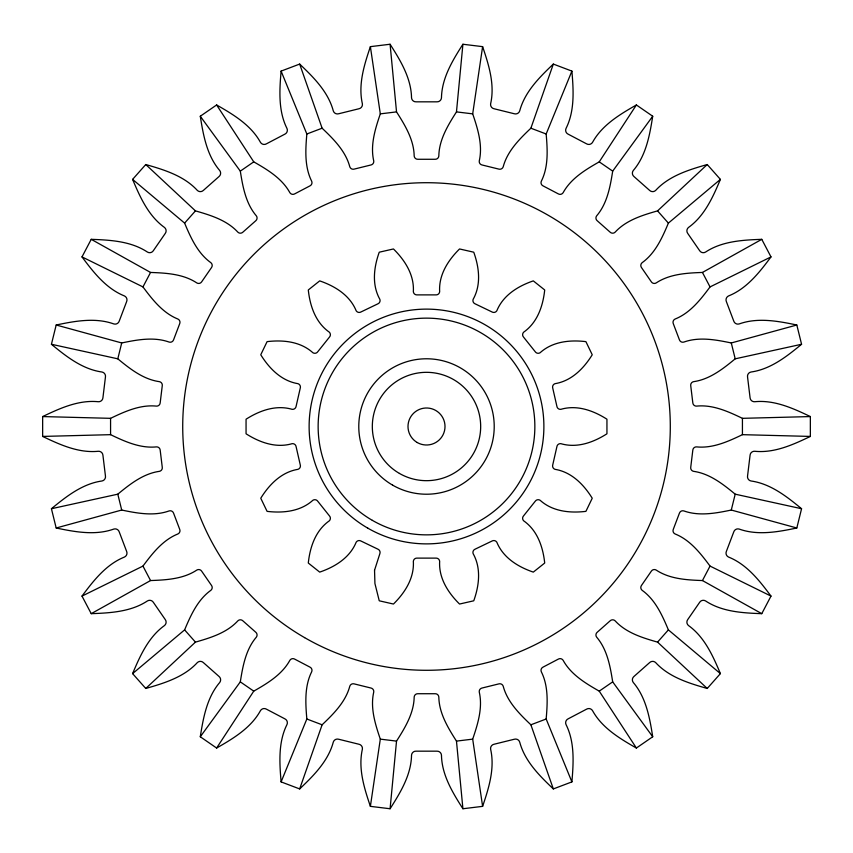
<?xml version="1.0" encoding="UTF-8"?>
<svg xmlns="http://www.w3.org/2000/svg" width="853" height="853" viewBox="0 0 853 853"><rect width="100%" height="100%" fill="white"/><g stroke="black" fill="none" stroke-linecap="round" stroke-linejoin="round"><path stroke-width="1.28" d="M281.106 71.108C279.485 90.183 278.142 110.794 286.96 128.419A4.308 4.308 0 0 1 284.891 134.145L266.339 143.88A4.308 4.308 0 0 1 260.453 142.334C250.953 125.06 233.232 114.462 216.619 104.962L200.284 116.232C203.27 135.147 206.906 155.47 219.679 170.472A4.308 4.308 0 0 1 219.04 176.528L203.355 190.422A4.308 4.308 0 0 1 197.267 190.336C183.917 175.835 164.171 169.779 145.767 164.533L132.599 179.386C140.031 197.032 148.422 215.894 164.426 227.41A4.308 4.308 0 0 1 165.247 233.445L153.348 250.686A4.308 4.308 0 0 1 147.409 252.051C130.978 241.175 110.357 240.013 91.228 239.33L82.005 256.902C93.435 272.256 106.103 288.57 124.389 295.916A4.308 4.308 0 0 1 126.639 301.567L119.207 321.165A4.308 4.308 0 0 1 113.769 323.916C95.205 317.284 74.915 321.091 56.181 325.004L51.425 344.271C66.203 356.447 82.4 369.253 101.923 372.004A4.308 4.308 0 0 1 105.452 376.962L102.925 397.765A4.308 4.308 0 0 1 98.308 401.731C78.7 399.737 59.913 408.299 42.65 416.573L42.65 436.427C59.913 444.701 78.7 453.263 98.308 451.269A4.308 4.308 0 0 1 102.925 455.235L105.452 476.038A4.308 4.308 0 0 1 101.923 480.996C82.4 483.747 66.203 496.553 51.425 508.729L56.181 527.996C74.915 531.909 95.205 535.716 113.769 529.084A4.308 4.308 0 0 1 119.207 531.835L126.639 551.433A4.308 4.308 0 0 1 124.389 557.084C106.103 564.43 93.435 580.744 82.005 596.098L91.228 613.67C110.357 612.987 130.978 611.825 147.409 600.949A4.308 4.308 0 0 1 153.348 602.314L165.247 619.555A4.308 4.308 0 0 1 164.426 625.59C148.422 637.106 140.031 655.968 132.599 673.614L145.767 688.467C164.171 683.221 183.917 677.165 197.267 662.664A4.308 4.308 0 0 1 203.355 662.578L219.04 676.472A4.308 4.308 0 0 1 219.679 682.528C206.906 697.53 203.27 717.853 200.284 736.768L216.619 748.038C233.232 738.538 250.953 727.94 260.453 710.666A4.308 4.308 0 0 1 266.339 709.12L284.891 718.855A4.308 4.308 0 0 1 286.96 724.581C278.142 742.206 279.485 762.817 281.106 781.892L299.67 788.929C313.531 775.729 328.192 761.185 333.278 742.142A4.308 4.308 0 0 1 338.63 739.231L358.974 744.253A4.308 4.308 0 0 1 362.354 749.318C358.015 768.542 364.242 788.225 370.383 806.352L390.088 808.751C400.388 792.618 411.146 774.993 411.53 755.278A4.308 4.308 0 0 1 416.019 751.173L436.981 751.173A4.308 4.308 0 0 1 441.47 755.278C441.854 774.993 452.612 792.618 462.912 808.751L482.617 806.352C488.758 788.225 494.985 768.542 490.646 749.318A4.308 4.308 0 0 1 494.026 744.253L514.37 739.231A4.308 4.308 0 0 1 519.722 742.142C524.808 761.185 539.469 775.729 553.33 788.929L571.894 781.892C573.515 762.817 574.858 742.206 566.04 724.581A4.308 4.308 0 0 1 568.109 718.855L586.661 709.12A4.308 4.308 0 0 1 592.547 710.666C602.047 727.94 619.768 738.538 636.381 748.038L652.716 736.768C649.73 717.853 646.094 697.53 633.321 682.528A4.308 4.308 0 0 1 633.96 676.472L649.645 662.578A4.308 4.308 0 0 1 655.733 662.664C669.083 677.165 688.829 683.221 707.233 688.467L720.401 673.614C712.969 655.968 704.578 637.106 688.574 625.59A4.308 4.308 0 0 1 687.753 619.555L699.652 602.314A4.308 4.308 0 0 1 705.591 600.949C722.022 611.825 742.643 612.987 761.772 613.67L770.995 596.098C759.565 580.744 746.897 564.43 728.611 557.084A4.308 4.308 0 0 1 726.361 551.433L733.793 531.835A4.308 4.308 0 0 1 739.231 529.084C757.795 535.716 778.085 531.909 796.819 527.996L801.575 508.729C786.797 496.553 770.6 483.747 751.077 480.996A4.308 4.308 0 0 1 747.548 476.038L750.075 455.235A4.308 4.308 0 0 1 754.692 451.269C774.3 453.263 793.087 444.701 810.35 436.427L810.35 416.573C793.087 408.299 774.3 399.737 754.692 401.731A4.308 4.308 0 0 1 750.075 397.765L747.548 376.962A4.308 4.308 0 0 1 751.077 372.004C770.6 369.253 786.797 356.447 801.575 344.271L796.819 325.004C778.085 321.091 757.795 317.284 739.231 323.916A4.308 4.308 0 0 1 733.793 321.165L726.361 301.567A4.308 4.308 0 0 1 728.611 295.916C746.897 288.57 759.565 272.256 770.995 256.902L761.772 239.33C742.643 240.013 722.022 241.175 705.591 252.051A4.308 4.308 0 0 1 699.652 250.686L687.753 233.445A4.308 4.308 0 0 1 688.574 227.41C704.578 215.894 712.969 197.032 720.401 179.386L707.233 164.533C688.829 169.779 669.083 175.835 655.733 190.336A4.308 4.308 0 0 1 649.645 190.422L633.96 176.528A4.308 4.308 0 0 1 633.321 170.472C646.094 155.47 649.73 135.147 652.716 116.232L636.381 104.962C619.768 114.462 602.047 125.06 592.547 142.334A4.308 4.308 0 0 1 586.661 143.88L568.109 134.145A4.308 4.308 0 0 1 566.04 128.419C574.858 110.794 573.515 90.183 571.894 71.108L553.33 64.071C539.469 77.271 524.808 91.815 519.722 110.858A4.308 4.308 0 0 1 514.37 113.769L494.026 108.747A4.308 4.308 0 0 1 490.646 103.682C494.985 84.458 488.758 64.775 482.617 46.648L462.912 44.249C452.612 60.382 441.854 78.007 441.47 97.722A4.308 4.308 0 0 1 436.981 101.827L416.019 101.827A4.308 4.308 0 0 1 411.53 97.722C411.146 78.007 400.388 60.382 390.088 44.249L370.383 46.648C364.242 64.775 358.015 84.458 362.354 103.682A4.308 4.308 0 0 1 358.974 108.747L338.63 113.769A4.308 4.308 0 0 1 333.278 110.858C328.192 91.815 313.531 77.271 299.67 64.071L281.106 71.108L306.835 133.996C305.502 149.701 304.393 166.655 311.654 181.167A3.54 3.54 0 0 1 309.948 185.879L294.68 193.887A3.54 3.54 0 0 1 289.828 192.618C282.012 178.405 267.437 169.672 253.757 161.857L216.619 104.962M571.894 781.892L546.165 719.004C547.498 703.298 548.607 686.345 541.346 671.833A3.54 3.54 0 0 1 543.052 667.121L558.32 659.113A3.54 3.54 0 0 1 563.172 660.382C570.988 674.595 585.563 683.328 599.243 691.143L636.381 748.038M390.088 808.751L396.528 741.108C405.004 727.833 413.865 713.321 414.174 697.104A3.54 3.54 0 0 1 417.874 693.724L435.126 693.724A3.54 3.54 0 0 1 438.826 697.104C439.135 713.321 447.996 727.833 456.472 741.108L462.912 808.751M390.088 44.249L396.528 111.892C405.004 125.167 413.865 139.679 414.174 155.896A3.54 3.54 0 0 0 417.874 159.276L435.126 159.276A3.54 3.54 0 0 0 438.826 155.896C439.135 139.679 447.996 125.167 456.472 111.892L462.912 44.249M370.383 806.352L380.31 739.135C375.256 724.218 370.127 708.011 373.71 692.188A3.54 3.54 0 0 0 370.916 688.019L354.176 683.893A3.54 3.54 0 0 0 349.773 686.292C345.582 701.966 333.523 713.929 322.114 724.794L299.67 788.929M553.33 64.071L530.886 128.206C519.477 139.071 507.418 151.034 503.227 166.708A3.54 3.54 0 0 1 498.824 169.107L482.084 164.981A3.54 3.54 0 0 1 479.29 160.812C482.873 144.989 477.744 128.782 472.69 113.865L482.617 46.648M200.284 736.768L240.311 681.867C242.774 666.3 245.76 649.57 256.284 637.223A3.54 3.54 0 0 0 255.751 632.233L242.838 620.803A3.54 3.54 0 0 0 237.827 620.877C226.845 632.809 210.595 637.799 195.444 642.117L145.767 688.467M652.716 116.232L612.689 171.133C610.226 186.7 607.24 203.43 596.716 215.777A3.54 3.54 0 0 0 597.249 220.767L610.162 232.197A3.54 3.54 0 0 0 615.173 232.123C626.155 220.191 642.405 215.201 657.556 210.883L707.233 164.533M42.65 416.573L110.57 418.333C124.783 411.519 140.244 404.471 156.387 406.113A3.54 3.54 0 0 0 160.183 402.851L162.262 385.727A3.54 3.54 0 0 0 159.351 381.654C143.293 379.382 129.955 368.837 117.799 358.825L121.712 342.959C137.13 339.75 153.828 336.604 169.107 342.064A3.54 3.54 0 0 0 173.585 339.803L179.695 323.682A3.54 3.54 0 0 0 177.851 319.022C162.795 312.976 152.378 299.552 142.963 286.917L82.005 256.902M770.995 596.098L710.037 566.083C700.622 553.448 690.205 540.024 675.149 533.978A3.54 3.54 0 0 1 673.305 529.318L679.414 513.197A3.54 3.54 0 0 1 683.893 510.936C699.172 516.396 715.87 513.25 731.288 510.041L735.201 494.175C723.045 484.163 709.707 473.618 693.649 471.346A3.54 3.54 0 0 1 690.738 467.273L692.817 450.149A3.54 3.54 0 0 1 696.613 446.887C712.756 448.529 728.217 441.481 742.43 434.667L810.35 436.427M370.383 46.648L380.31 113.865C375.256 128.782 370.127 144.989 373.71 160.812A3.54 3.54 0 0 1 370.916 164.981L354.176 169.107A3.54 3.54 0 0 1 349.773 166.708C345.582 151.034 333.523 139.071 322.114 128.206L299.67 64.071M482.617 806.352L472.69 739.135C477.744 724.218 482.873 708.011 479.29 692.188A3.54 3.54 0 0 1 482.084 688.019L498.824 683.893A3.54 3.54 0 0 1 503.227 686.292C507.418 701.966 519.477 713.929 530.886 724.794L553.33 788.929M281.106 781.892L306.835 719.004C305.502 703.298 304.393 686.345 311.654 671.833A3.54 3.54 0 0 0 309.948 667.121L294.68 659.113A3.54 3.54 0 0 0 289.828 660.382C282.012 674.595 267.437 683.328 253.757 691.143L216.619 748.038M636.381 104.962L599.243 161.857C585.563 169.672 570.988 178.405 563.172 192.618A3.54 3.54 0 0 1 558.32 193.887L543.052 185.879A3.54 3.54 0 0 1 541.346 181.167C548.607 166.655 547.498 149.701 546.165 133.996L571.894 71.108M132.599 673.614L184.611 629.887C190.72 615.365 197.629 599.84 210.798 590.361A3.54 3.54 0 0 0 211.48 585.393L201.681 571.201A3.54 3.54 0 0 0 196.798 570.081C183.267 579.038 166.303 579.987 150.554 580.552L91.228 613.67M720.401 179.386L668.389 223.113C662.28 237.635 655.371 253.16 642.202 262.639A3.54 3.54 0 0 0 641.52 267.607L651.319 281.799A3.54 3.54 0 0 0 656.202 282.919C669.733 273.962 686.697 273.013 702.445 272.448L761.772 239.33M142.963 286.917L150.554 272.448C166.303 273.013 183.267 273.962 196.798 282.919A3.54 3.54 0 0 0 201.681 281.799L211.48 267.607A3.54 3.54 0 0 0 210.798 262.639C197.629 253.16 190.72 237.635 184.611 223.113L132.599 179.386M720.401 673.614L668.389 629.887C662.28 615.365 655.371 599.84 642.202 590.361A3.54 3.54 0 0 1 641.52 585.393L651.319 571.201A3.54 3.54 0 0 1 656.202 570.081C669.733 579.038 686.697 579.987 702.445 580.552L710.037 566.083M82.005 596.098L142.963 566.083C152.378 553.448 162.795 540.024 177.851 533.978A3.54 3.54 0 0 0 179.695 529.318L173.585 513.197A3.54 3.54 0 0 0 169.107 510.936C153.828 516.396 137.13 513.25 121.712 510.041L56.181 527.996M770.995 256.902L710.037 286.917C700.622 299.552 690.205 312.976 675.149 319.022A3.54 3.54 0 0 0 673.305 323.682L679.414 339.803A3.54 3.54 0 0 0 683.893 342.064C699.172 336.604 715.87 339.75 731.288 342.959L796.819 325.004M184.611 223.113L195.444 210.883C210.595 215.201 226.845 220.191 237.827 232.123A3.54 3.54 0 0 0 242.838 232.197L255.751 220.767A3.54 3.54 0 0 0 256.284 215.777C245.76 203.43 242.774 186.7 240.311 171.133L200.284 116.232M652.716 736.768L612.689 681.867C610.226 666.3 607.24 649.57 596.716 637.223A3.54 3.54 0 0 1 597.249 632.233L610.162 620.803A3.54 3.54 0 0 1 615.173 620.877C626.155 632.809 642.405 637.799 657.556 642.117L668.389 629.887M51.425 508.729L117.799 494.175C129.955 484.163 143.293 473.618 159.351 471.346A3.54 3.54 0 0 0 162.262 467.273L160.183 450.149A3.54 3.54 0 0 0 156.387 446.887C140.244 448.529 124.783 441.481 110.57 434.667L42.65 436.427M801.575 344.271L735.201 358.825C723.045 368.837 709.707 379.382 693.649 381.654A3.54 3.54 0 0 0 690.738 385.727L692.817 402.851A3.54 3.54 0 0 0 696.613 406.113C712.756 404.471 728.217 411.519 742.43 418.333L810.35 416.573M240.311 171.133L253.757 161.857M599.243 691.143L612.689 681.867M306.835 133.996L322.114 128.206M530.886 724.794L546.165 719.004M380.31 113.865L396.528 111.892M456.472 741.108L472.69 739.135M456.472 111.892L472.69 113.865M380.31 739.135L396.528 741.108M51.425 344.271L117.799 358.825M735.201 494.175L801.575 508.729M56.181 325.004L121.712 342.959M731.288 510.041L796.819 527.996M530.886 128.206L546.165 133.996M306.835 719.004L322.114 724.794M91.228 239.33L150.554 272.448M702.445 580.552L761.772 613.67M599.243 161.857L612.689 171.133M240.311 681.867L253.757 691.143M145.767 164.533L195.444 210.883M657.556 642.117L707.233 688.467M657.556 210.883L668.389 223.113M184.611 629.887L195.444 642.117M702.445 272.448L710.037 286.917M142.963 566.083L150.554 580.552M731.288 342.959L735.201 358.825M117.799 494.175L121.712 510.041M742.43 418.333L742.43 434.667M110.57 418.333L110.57 434.667M374.542 570.252L374.925 583.516L379.244 600.8L393.457 604.041C404.908 592.739 414.377 578.089 413.342 561.306A3.54 3.54 0 0 1 417.213 558.118L435.787 558.118A3.54 3.54 0 0 1 439.658 561.306C438.623 578.089 448.092 592.739 459.543 604.041L473.756 600.8C479.173 585.638 481.348 568.333 473.138 553.661A3.54 3.54 0 0 1 475.238 549.108L491.978 541.058A3.54 3.54 0 0 1 496.841 542.241C503.195 557.809 518.08 566.904 533.306 572.118L544.704 563.033C542.998 547.029 537.454 530.491 523.689 520.831A3.54 3.54 0 0 1 523.614 515.82L535.194 501.308A3.54 3.54 0 0 1 540.098 500.263C552.573 511.533 569.932 513.261 585.915 511.363L592.238 498.227C583.761 484.547 571.585 472.05 554.994 469.321A3.54 3.54 0 0 1 552.755 464.842L556.881 446.737A3.54 3.54 0 0 1 560.847 443.667C576.98 448.411 593.368 442.44 606.941 433.793L606.941 419.207C593.368 410.56 576.98 404.589 560.847 409.333A3.54 3.54 0 0 1 556.881 406.263L552.755 388.158A3.54 3.54 0 0 1 554.994 383.679C571.585 380.95 583.761 368.453 592.238 354.773L585.915 341.637C569.932 339.739 552.573 341.467 540.098 352.737A3.54 3.54 0 0 1 535.194 351.692L523.614 337.18A3.54 3.54 0 0 1 523.689 332.169C537.454 322.509 542.998 305.971 544.704 289.967L533.306 280.882C518.08 286.096 503.195 295.191 496.841 310.759A3.54 3.54 0 0 1 491.978 311.942L475.238 303.892A3.54 3.54 0 0 1 473.138 299.339C481.348 284.667 479.173 267.362 473.756 252.2L459.543 248.959C448.092 260.261 438.623 274.911 439.658 291.694A3.54 3.54 0 0 1 435.787 294.882L417.213 294.882A3.54 3.54 0 0 1 413.342 291.694C414.377 274.911 404.908 260.261 393.457 248.959L379.244 252.2C373.827 267.362 371.652 284.667 379.862 299.339A3.54 3.54 0 0 1 377.762 303.892L361.022 311.942A3.54 3.54 0 0 1 356.159 310.759C349.805 295.191 334.92 286.096 319.694 280.882L308.296 289.967C310.002 305.971 315.546 322.509 329.311 332.169A3.54 3.54 0 0 1 329.386 337.18L317.806 351.692A3.54 3.54 0 0 1 312.902 352.737C300.427 341.467 283.068 339.739 267.085 341.637L260.762 354.773C269.239 368.453 281.415 380.95 298.006 383.679A3.54 3.54 0 0 1 300.245 388.158L296.119 406.263A3.54 3.54 0 0 1 292.152 409.333C276.02 404.589 259.632 410.56 246.059 419.207L246.059 433.793C259.632 442.44 276.02 448.411 292.152 443.667A3.54 3.54 0 0 1 296.119 446.737L300.245 464.842A3.54 3.54 0 0 1 298.006 469.321C281.415 472.05 269.239 484.547 260.762 498.227L267.085 511.363C283.068 513.261 300.427 511.533 312.902 500.263A3.54 3.54 0 0 1 317.806 501.308L329.386 515.82A3.54 3.54 0 0 1 329.311 520.831C315.546 530.491 310.002 547.029 308.296 563.033L319.694 572.118C334.92 566.904 349.805 557.809 356.159 542.241A3.54 3.54 0 0 1 361.022 541.058L377.762 549.108A3.54 3.54 0 0 1 379.862 553.661L374.542 570.252M304.606 637.628A243.798 243.798 0 0 0 670.298 426.5A243.798 243.798 0 0 0 304.606 215.372A243.798 243.798 0 0 0 304.606 637.628M417.245 442.526A18.51 18.51 0 0 0 445.01 426.5A18.51 18.51 0 0 0 417.245 410.474A18.51 18.51 0 0 0 417.245 442.526M367.814 528.156A117.383 117.383 0 0 0 543.883 426.5A117.383 117.383 0 0 0 367.814 324.844A117.383 117.383 0 0 0 367.814 528.156M399.407 473.415A54.176 54.176 0 0 0 480.676 426.5A54.176 54.176 0 0 0 399.407 379.585A54.176 54.176 0 0 0 399.407 473.415M392.636 485.144A67.718 67.718 0 0 0 494.218 426.5A67.718 67.718 0 0 0 392.636 367.856A67.718 67.718 0 0 0 392.636 485.144M372.324 520.341A108.352 108.352 0 0 0 534.852 426.5A108.352 108.352 0 0 0 372.324 332.659A108.352 108.352 0 0 0 372.324 520.341"/></g></svg>
